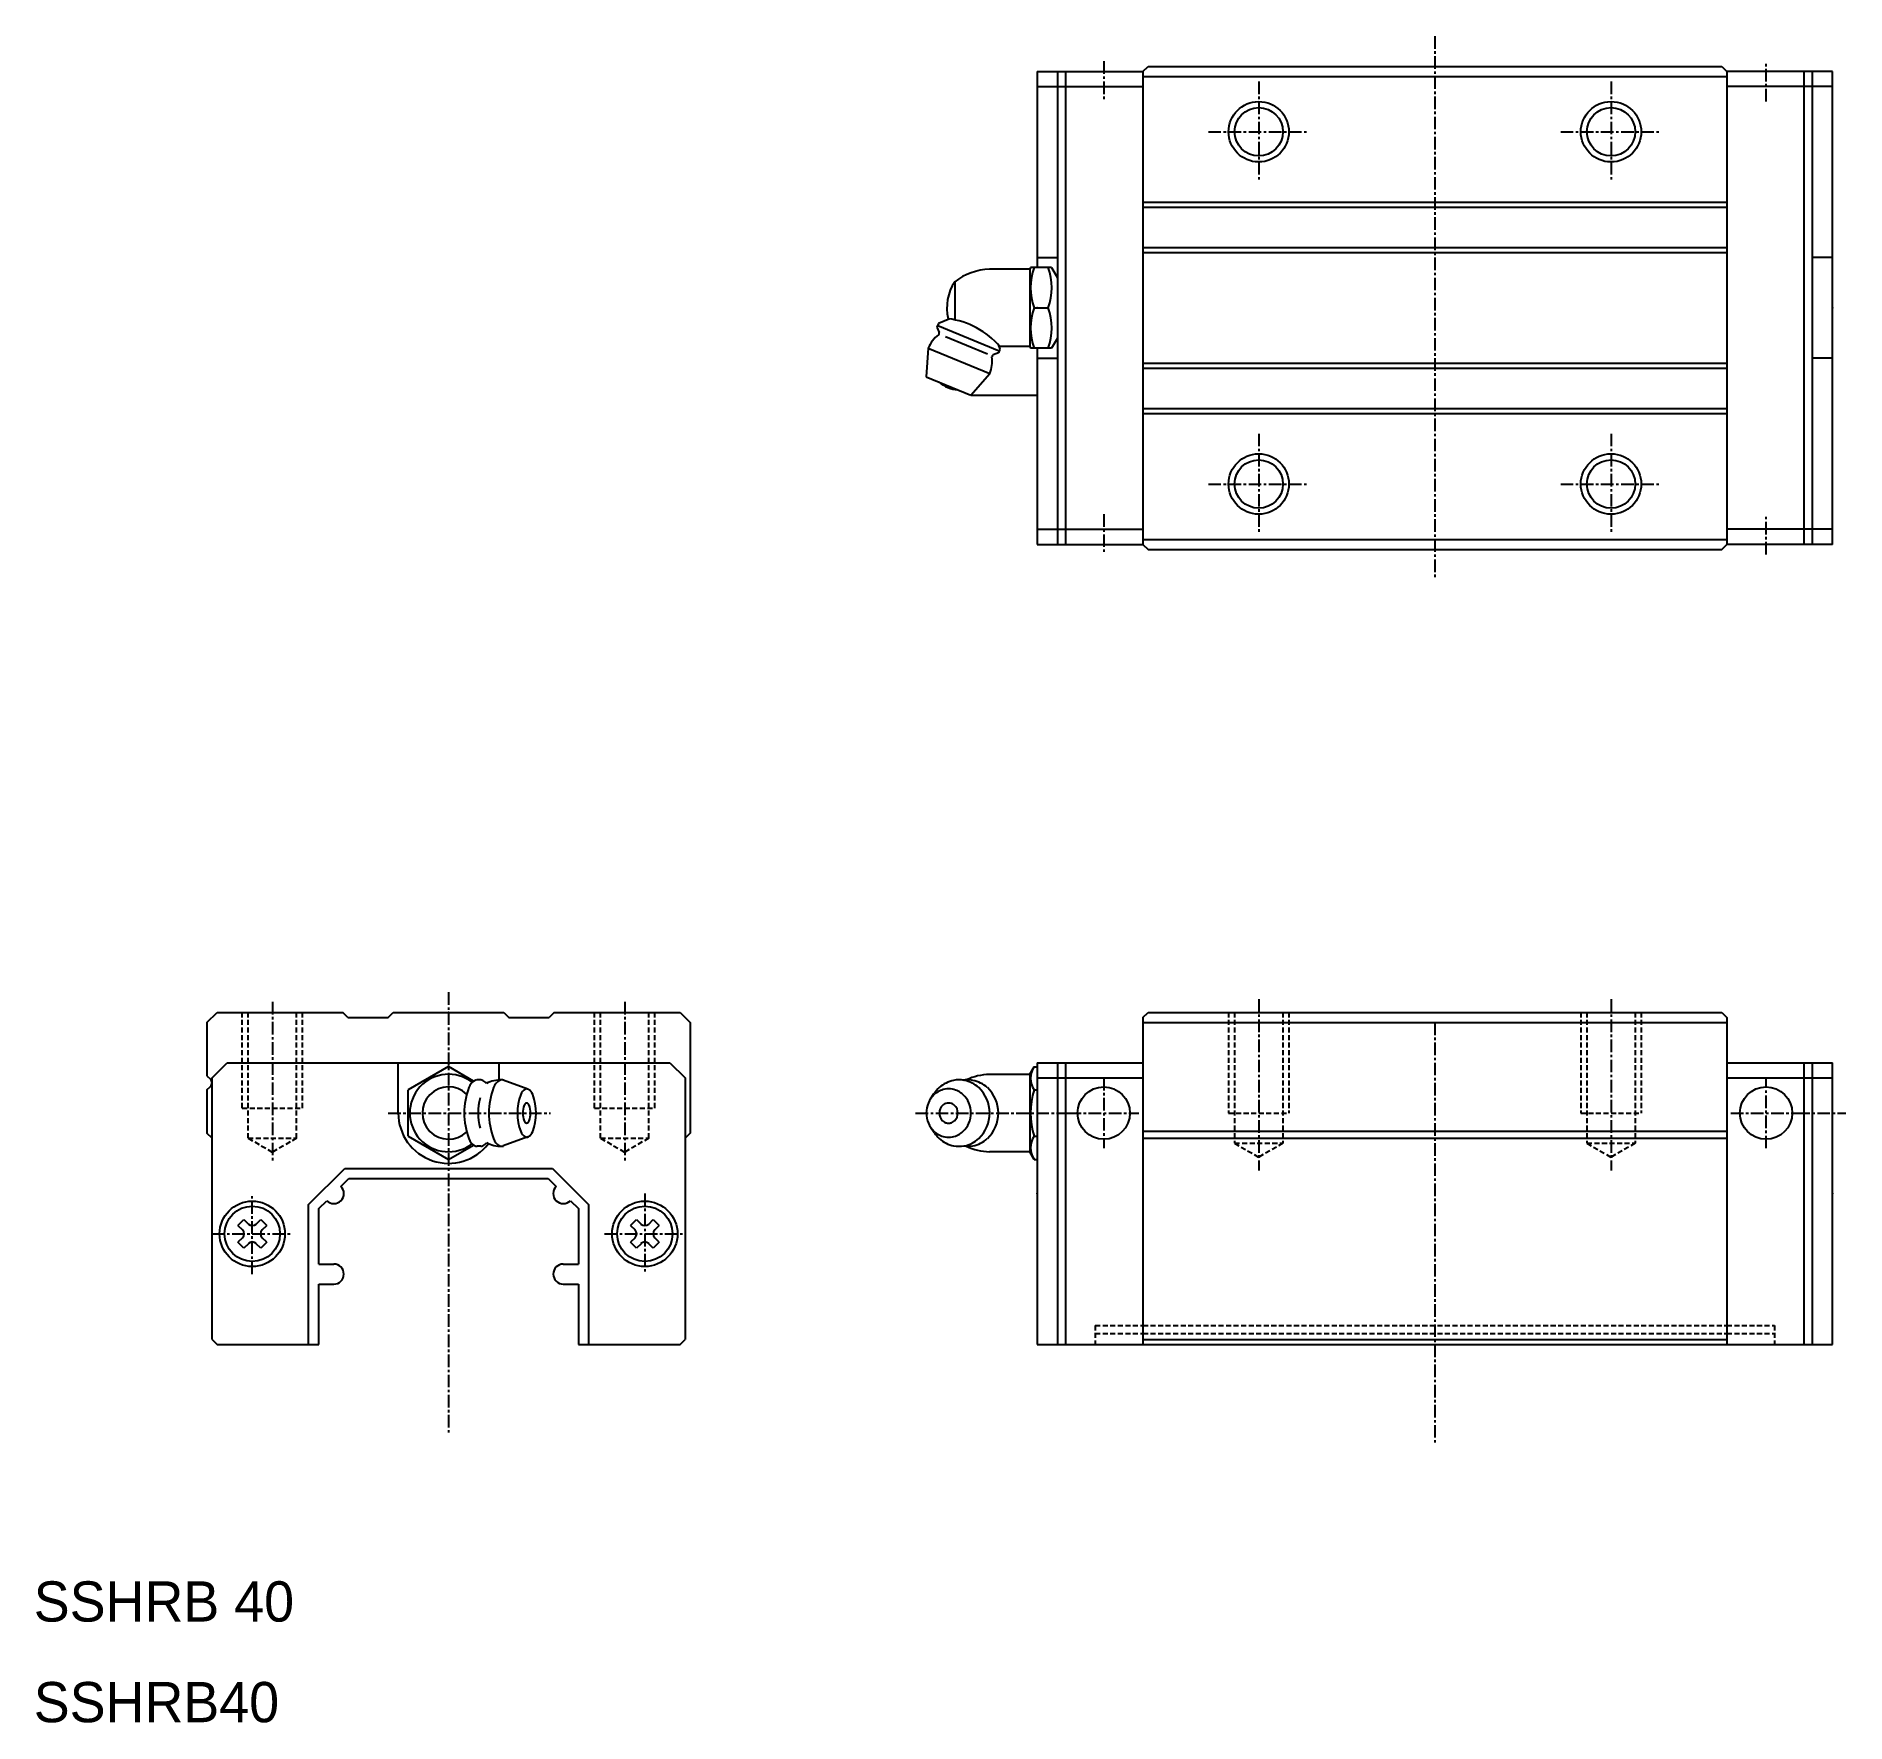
# Model space of a CAD drawing. Extents: x 10 to 190, y 10 to 178.
import ezdxf

# ---------------------------------------------------------------- set-up
doc = ezdxf.new("R2010")
doc.units = 0
doc.linetypes.add('CENTER', pattern=[2, 1.25, -0.25, 0.25, -0.25])
doc.linetypes.add('DASHED', pattern=[0.75, 0.5, -0.25])
doc.layers.get('0').update_dxf_attribs({"linetype": 'CONTINUOUS'})
doc.layers.add('CENTER', color=1, linetype='CENTER')

msp = doc.modelspace()

# ---------------------------------------------------------------- linework, layer by layer
at = {"color": 7, "linetype": 'CONTINUOUS'}
for p, q in [((120.2, 174.03), (120.7, 174.53)), ((120.7, 174.53), (177.7, 174.53)), ((177.7, 174.53), (178.2, 174.03)), ((109.7, 174.03), (109.7, 154.53)), ((109.7, 174.03), (120.2, 174.03)), ((111.7, 174.03), (111.7, 127.03)), ((112.5, 174.03), (112.5, 127.03)), ((120.2, 174.03), (120.2, 127.03)), ((120.2, 173.53), (178.2, 173.53)), ((178.2, 174.03), (178.2, 127.03)), ((188.7, 174.03), (178.2, 174.03)), ((185.9, 127.03), (185.9, 174.03)), ((186.7, 127.03), (186.7, 174.03)), ((188.7, 127.03), (188.7, 174.03)), ((109.7, 172.53), (120.2, 172.53)), ((188.7, 172.53), (178.2, 172.53)), ((120.2, 161.03), (178.2, 161.03)), ((120.2, 160.53), (178.2, 160.53)), ((120.2, 156.53), (178.2, 156.53)), ((109.7, 155.53), (111.7, 155.53)), ((120.2, 156.03), (178.2, 156.03)), ((188.7, 155.53), (186.7, 155.53)), ((101.5, 153.13), (101.5, 149.35)), ((108.95, 154.38), (104.95, 154.38)), ((109.03, 154.53), (108.95, 154.38)), ((108.95, 154.38), (108.95, 146.68)), ((111.12, 154.53), (109.03, 154.53)), ((111.12, 154.53), (111.7, 153.53)), ((101.01, 149.43), (99.88, 148.97)), ((109.38, 150.53), (110.78, 150.53)), ((99.88, 148.97), (99.73, 148.6)), ((99.73, 148.6), (99.94, 148.09)), ((99.81, 148.78), (105.91, 146.26)), ((100.59, 147.7), (104.74, 145.98)), ((111.7, 147.53), (111.12, 146.53)), ((98.87, 146.52), (98.67, 143.68)), ((98.87, 146.52), (104.97, 144)), ((105.83, 146.07), (105.32, 145.86)), ((105.8, 146.89), (105.98, 146.44)), ((105.98, 146.44), (105.83, 146.07)), ((108.95, 146.68), (105.98, 146.68)), ((108.95, 146.68), (109.03, 146.53)), ((111.12, 146.53), (109.03, 146.53)), ((109.7, 146.53), (109.7, 127.03)), ((103.11, 141.85), (104.97, 144)), ((109.7, 145.53), (111.7, 145.53)), ((120.2, 145.03), (178.2, 145.03)), ((120.2, 144.53), (178.2, 144.53)), ((188.7, 145.53), (186.7, 145.53)), ((98.67, 143.68), (103.11, 141.85)), ((103.12, 141.87), (109.7, 141.87)), ((120.2, 140.53), (178.2, 140.53)), ((120.2, 140.03), (178.2, 140.03)), ((109.7, 128.53), (120.2, 128.53)), ((188.7, 128.53), (178.2, 128.53)), ((109.7, 127.03), (120.2, 127.03)), ((120.2, 127.53), (178.2, 127.53)), ((120.2, 127.03), (120.7, 126.53)), ((120.7, 126.53), (177.7, 126.53)), ((177.7, 126.53), (178.2, 127.03)), ((188.7, 127.03), (178.2, 127.03)), ((27.21, 79.53), (28.21, 80.53)), ((27.21, 79.53), (27.21, 74.23)), ((28.21, 80.53), (40.71, 80.53)), ((41.21, 80.03), (40.71, 80.53)), ((41.21, 80.03), (45.21, 80.03)), ((45.21, 80.03), (45.71, 80.53)), ((45.71, 80.53), (56.71, 80.53)), ((56.71, 80.53), (57.21, 80.03)), ((57.21, 80.03), (61.21, 80.03)), ((61.71, 80.53), (61.21, 80.03)), ((61.71, 80.53), (74.21, 80.53)), ((74.21, 80.53), (75.21, 79.53)), ((75.21, 79.53), (75.21, 68.53)), ((120.2, 80.03), (120.7, 80.53)), ((120.2, 80.03), (120.2, 47.53)), ((120.2, 79.53), (178.2, 79.53)), ((120.7, 80.53), (177.7, 80.53)), ((177.7, 80.53), (178.2, 80.03)), ((178.2, 80.03), (178.2, 47.53)), ((27.71, 74.03), (29.21, 75.53)), ((29.21, 75.53), (51.21, 75.53)), ((46.21, 70.53), (46.21, 75.53)), ((51.21, 75.53), (73.21, 75.53)), ((56.21, 75.53), (56.21, 73.82)), ((73.21, 75.53), (74.71, 74.03)), ((109.7, 75.53), (120.2, 75.53)), ((109.7, 75.53), (109.7, 47.53)), ((111.7, 75.53), (111.7, 47.53)), ((112.5, 75.53), (112.5, 47.53)), ((178.2, 75.53), (188.7, 75.53)), ((185.9, 47.53), (185.9, 75.53)), ((186.7, 47.53), (186.7, 75.53)), ((188.7, 47.53), (188.7, 75.53)), ((27.21, 74.23), (27.57, 73.88)), ((27.71, 48.03), (27.71, 74.03)), ((51.21, 75.15), (47.21, 72.84)), ((53.7, 73.71), (51.21, 75.15)), ((54.41, 73.83), (54.04, 73.83)), ((59.1, 72.9), (56.65, 73.79)), ((74.71, 74.03), (74.71, 48.03)), ((104.95, 74.38), (108.95, 74.38)), ((108.95, 74.38), (109.38, 75.13)), ((108.95, 74.38), (108.95, 66.68)), ((109.38, 75.13), (109.7, 75.13)), ((109.7, 74.03), (120.2, 74.03)), ((178.2, 74.03), (188.7, 74.03)), ((27.21, 72.82), (27.57, 73.17)), ((27.21, 72.82), (27.21, 68.53)), ((47.21, 70.53), (47.21, 72.84)), ((99.1, 71.95), (99.47, 72.49)), ((109.38, 72.83), (109.7, 72.83)), ((47.21, 68.22), (47.21, 70.53)), ((27.71, 68.03), (27.21, 68.53)), ((75.21, 68.53), (74.71, 68.03)), ((99.47, 68.57), (99.1, 69.1)), ((99.47, 68.57), (99.48, 68.54)), ((120.2, 68.73), (178.2, 68.73)), ((47.21, 68.22), (51.21, 65.91)), ((51.21, 65.91), (53.7, 67.34)), ((54.41, 67.23), (54.04, 67.23)), ((59.1, 68.15), (56.65, 67.26)), ((108.95, 66.68), (104.95, 66.68)), ((109.38, 65.93), (108.95, 66.68)), ((109.38, 68.23), (109.7, 68.23)), ((120.2, 68.03), (178.2, 68.03)), ((37.31, 61.44), (40.89, 65.02)), ((40.89, 65.02), (61.53, 65.02)), ((61.53, 65.02), (65.11, 61.44)), ((109.38, 65.93), (109.7, 65.93)), ((40.52, 63.23), (41.31, 64.02)), ((41.31, 64.02), (61.12, 64.02)), ((61.12, 64.02), (61.91, 63.23)), ((37.31, 47.53), (37.31, 61.44)), ((38.31, 61.03), (39.11, 61.82)), ((63.32, 61.82), (64.11, 61.03)), ((65.11, 61.44), (65.11, 47.53)), ((30.29, 59.36), (30.88, 59.95)), ((30.29, 59.36), (30.74, 58.92)), ((30.88, 59.95), (31.33, 59.5)), ((32.1, 59.5), (32.55, 59.95)), ((32.55, 59.95), (33.14, 59.36)), ((32.69, 58.92), (33.14, 59.36)), ((38.31, 55.53), (38.31, 61.03)), ((64.11, 61.03), (64.11, 55.53)), ((69.29, 59.36), (69.88, 59.95)), ((69.29, 59.36), (69.74, 58.92)), ((69.88, 59.95), (70.33, 59.5)), ((71.1, 59.5), (71.55, 59.95)), ((71.55, 59.95), (72.14, 59.36)), ((71.69, 58.92), (72.14, 59.36)), ((30.74, 58.14), (30.29, 57.69)), ((30.88, 57.11), (30.29, 57.69)), ((31.33, 57.55), (30.88, 57.11)), ((32.55, 57.11), (32.1, 57.55)), ((33.14, 57.69), (32.55, 57.11)), ((33.14, 57.69), (32.69, 58.14)), ((69.74, 58.14), (69.29, 57.69)), ((69.88, 57.11), (69.29, 57.69)), ((70.33, 57.55), (69.88, 57.11)), ((71.55, 57.11), (71.1, 57.55)), ((72.14, 57.69), (71.55, 57.11)), ((72.14, 57.69), (71.69, 58.14)), ((38.31, 55.53), (39.81, 55.53)), ((62.61, 55.53), (64.11, 55.53)), ((38.31, 53.53), (39.81, 53.53)), ((38.31, 47.53), (38.31, 53.53)), ((62.61, 53.53), (64.11, 53.53)), ((64.11, 53.53), (64.11, 47.53)), ((27.71, 48.03), (28.21, 47.53)), ((28.21, 47.53), (38.31, 47.53)), ((64.11, 47.53), (74.21, 47.53)), ((74.21, 47.53), (74.71, 48.03)), ((109.7, 47.53), (188.7, 47.53)), ((120.2, 48.03), (178.2, 48.03))]:
    msp.add_line(p, q, dxfattribs=at)
at = {"color": 3, "linetype": 'DASHED'}
for p, q in [((30.71, 71.03), (30.71, 80.53)), ((31.31, 68.03), (31.31, 80.53)), ((36.11, 68.03), (36.11, 80.53)), ((36.71, 71.03), (36.71, 80.53)), ((65.71, 71.03), (65.71, 80.53)), ((66.31, 68.03), (66.31, 80.53)), ((71.11, 68.03), (71.11, 80.53)), ((71.71, 71.03), (71.71, 80.53)), ((128.7, 80.53), (128.7, 70.53)), ((129.3, 80.53), (129.3, 67.53)), ((134.1, 80.53), (134.1, 67.53)), ((134.7, 80.53), (134.7, 70.53)), ((163.7, 80.53), (163.7, 70.53)), ((164.3, 80.53), (164.3, 67.53)), ((169.1, 80.53), (169.1, 67.53)), ((169.7, 80.53), (169.7, 70.53)), ((30.71, 71.03), (36.71, 71.03)), ((65.71, 71.03), (71.71, 71.03)), ((128.7, 70.53), (134.7, 70.53)), ((163.7, 70.53), (169.7, 70.53)), ((31.31, 68.03), (36.11, 68.03)), ((31.31, 68.03), (33.71, 66.64)), ((36.11, 68.03), (33.71, 66.64)), ((66.31, 68.03), (71.11, 68.03)), ((66.31, 68.03), (68.71, 66.64)), ((71.11, 68.03), (68.71, 66.64)), ((129.3, 67.53), (134.1, 67.53)), ((129.3, 67.53), (131.7, 66.14)), ((134.1, 67.53), (131.7, 66.14)), ((164.3, 67.53), (169.1, 67.53)), ((164.3, 67.53), (166.7, 66.14)), ((169.1, 67.53), (166.7, 66.14)), ((115.45, 49.43), (120.2, 49.43)), ((115.45, 49.43), (115.45, 47.53)), ((115.45, 48.63), (120.2, 48.63)), ((120.2, 49.43), (178.2, 49.43)), ((120.2, 48.63), (178.2, 48.63)), ((178.2, 49.43), (182.95, 49.43)), ((178.2, 48.63), (182.95, 48.63)), ((182.95, 49.43), (182.95, 47.53))]:
    msp.add_line(p, q, dxfattribs=at)
at = {"color": 3, "linetype": 'CONTINUOUS'}
for centre in [(131.7, 168.03), (166.7, 168.03), (131.7, 133.03), (166.7, 133.03)]:
    msp.add_circle(centre, 3, dxfattribs=at)
at = {"color": 7, "linetype": 'CONTINUOUS'}
for centre, radius in [((131.7, 168.03), 2.4), ((166.7, 168.03), 2.4), ((131.7, 133.03), 2.4), ((166.7, 133.03), 2.4), ((116.3, 70.53), 2.6), ((182.1, 70.53), 2.6), ((31.71, 58.53), 3.25), ((31.71, 58.53), 2.75), ((70.71, 58.53), 3.25), ((70.71, 58.53), 2.75)]:
    msp.add_circle(centre, radius, dxfattribs=at)
for centre, radius, start, end in [((105.42, 150.53), 4.7, 146.4138, 193.1788), ((105.17, 148.38), 6, 92.1789, 127.7261), ((114.98, 152.53), 5.95, 160.3465, 199.6535), ((105.18, 152.53), 5.95, 340.3465, 19.6535), ((99.87, 141.51), 8, 40.1892, 83.034), ((114.98, 148.53), 5.95, 160.3465, 199.6535), ((105.18, 148.53), 5.95, 340.3465, 19.6535), ((101.92, 145.26), 3.3, 128.1639, 157.4998), ((99.76, 148.01), 0.2, 308.1641, 22.5004), ((101.92, 145.26), 3.3, 337.5, 6.836), ((105.4, 145.68), 0.2, 112.4996, 186.8355), ((102.05, 145.57), 3.2, 229.29, 265.71), ((27.21, 73.53), 0.5, 0, 45), ((51.21, 70.53), 3.85, 52.5077, 307.4921), ((54.54, 72.58), 1.4, 121.1002, 160.1439), ((54.04, 73.32), 0.505, 90.9032, 115.752), ((54.41, 73.32), 0.505, 64.248, 90.9029), ((53.9, 72.58), 1.4, 39.4282, 58.8998), ((56.48, 70.53), 3.3, 90, 117.0545), ((56.98, 72.58), 1.4, 121.1002, 160.1439), ((56.48, 73.32), 0.505, 68.6881, 115.752), ((101.96, 70.88), 2.95, 101.0363, 132.5263), ((101.92, 71.01), 2.82, 90, 100.8192), ((101.92, 71.01), 2.82, 79.1807, 90), ((102.78, 71.01), 2.82, 90, 98.7658), ((101.89, 70.88), 2.95, 47.4736, 78.9636), ((105.17, 68.38), 6, 92.1777, 114.8938), ((102.78, 71.01), 2.82, 79.1807, 90), ((102.74, 70.88), 2.95, 47.4736, 78.9636), ((111.11, 73.98), 2.08, 146.4718, 213.5286), ((27.21, 73.53), 0.5, 315, 0), ((51.21, 70.53), 2.6, 46.6213, 313.3788), ((60.08, 70.53), 7.31, 159.7619, 200.238), ((59.45, 70.53), 5.31, 163.6263, 196.3729), ((62.53, 70.53), 7.31, 159.7619, 200.238), ((63.36, 70.53), 5.31, 159.7306, 200.2694), ((59.34, 72.02), 1.02, 121.0513, 160.104), ((58.97, 72.56), 0.368, 64.287, 115.7129), ((58.61, 72.02), 1.02, 19.896, 58.9486), ((54.59, 70.53), 5.31, 339.7306, 20.2694), ((101.2, 70.53), 2.53, 133.386, 226.6139), ((100.91, 70.78), 2.15, 101.0363, 132.5263), ((102.35, 70.53), 3.48, 133.3861, 145.8068), ((100.89, 70.88), 2.05, 79.1807, 100.8192), ((100.86, 70.78), 2.15, 47.4737, 78.9636), ((100.58, 70.53), 2.53, 313.386, 46.6139), ((101.49, 70.53), 3.48, 313.3861, 46.6139), ((102.35, 70.53), 3.48, 313.3861, 46.6139), ((116.84, 70.53), 7.81, 162.8691, 197.1308), ((51.21, 70.53), 5, 180.0001, 322.6126), ((60.81, 70.53), 2.22, 159.7737, 200.2263), ((59.13, 71.15), 0.423, 121.1182, 160.1587), ((58.97, 71.37), 0.153, 64.2337, 115.7663), ((58.82, 71.15), 0.423, 19.8413, 58.8817), ((57.14, 70.53), 2.22, 339.7737, 20.2263), ((101.02, 70.53), 1.05, 133.386, 226.6139), ((100.9, 70.63), 0.895, 101.0362, 132.5262), ((100.89, 70.67), 0.855, 79.1807, 100.8191), ((100.88, 70.63), 0.895, 47.4736, 78.9636), ((100.76, 70.53), 1.05, 313.386, 46.6139), ((59.34, 69.03), 1.02, 199.896, 238.9486), ((59.13, 69.9), 0.423, 199.8413, 238.8817), ((58.97, 69.68), 0.153, 244.2337, 295.7663), ((58.82, 69.9), 0.423, 301.1183, 340.1587), ((58.61, 69.03), 1.02, 301.0513, 340.104), ((100.91, 70.27), 2.15, 227.4736, 258.9636), ((102.35, 70.53), 3.48, 214.6529, 226.6139), ((100.9, 70.42), 0.895, 227.4736, 258.9636), ((100.89, 70.38), 0.855, 259.1807, 280.8191), ((100.88, 70.42), 0.895, 281.0363, 312.5262), ((100.86, 70.27), 2.15, 281.0363, 312.5263), ((54.54, 68.47), 1.4, 199.8561, 238.8998), ((54.04, 67.73), 0.505, 244.2479, 270.3932), ((54.41, 67.73), 0.505, 270.3929, 295.752), ((53.9, 68.47), 1.4, 301.1002, 320.57), ((56.48, 70.53), 3.3, 242.9455, 270), ((56.98, 68.47), 1.4, 199.8561, 238.8998), ((56.48, 67.73), 0.505, 244.2479, 289.9352), ((58.97, 68.49), 0.368, 244.287, 295.7129), ((101.96, 70.17), 2.95, 227.4736, 258.9636), ((100.89, 70.18), 2.05, 259.1807, 280.8192), ((101.92, 70.05), 2.82, 259.1808, 280.8192), ((102.78, 70.05), 2.82, 261.2379, 280.8192), ((101.89, 70.17), 2.95, 281.0363, 312.5263), ((105.17, 72.67), 6, 245.1062, 267.8223), ((102.74, 70.17), 2.95, 281.0363, 312.5263), ((111.11, 67.08), 2.08, 146.4713, 213.5276), ((39.81, 62.53), 1, 225.0001, 45), ((62.61, 62.53), 1, 135, 315), ((31.71, 59.89), 0.55, 225, 315), ((70.71, 59.89), 0.55, 225, 315), ((30.35, 58.53), 0.55, 315.0002, 45), ((31.71, 57.17), 0.55, 45, 135), ((33.08, 58.53), 0.55, 135, 225), ((69.35, 58.53), 0.55, 315.0002, 45), ((70.71, 57.17), 0.55, 45, 135), ((72.08, 58.53), 0.55, 135, 225), ((39.81, 54.53), 1, 270.0001, 90), ((62.61, 54.53), 1, 90, 269.9999)]:
    msp.add_arc(centre, radius, start, end, dxfattribs=at)
for p in [(109.7, 150.53), (188.7, 150.53), (51.21, 80.53), (109.7, 62.53), (188.7, 62.53)]:
    msp.add_point(p, dxfattribs=at)
at = {"layer": 'CENTER', "color": 1, "linetype": 'CENTER'}
for p, q in [((149.2, 177.53), (149.2, 123.53)), ((116.3, 175.03), (116.3, 171.03)), ((182.1, 171.03), (182.1, 175.03)), ((131.7, 173.03), (131.7, 163.03)), ((166.7, 173.03), (166.7, 163.03)), ((126.7, 168.03), (136.7, 168.03)), ((161.7, 168.03), (171.7, 168.03)), ((131.7, 138.03), (131.7, 128.03)), ((166.7, 138.03), (166.7, 128.03)), ((126.7, 133.03), (136.7, 133.03)), ((161.7, 133.03), (171.7, 133.03)), ((116.3, 130.03), (116.3, 126.03)), ((182.1, 126.03), (182.1, 130.03)), ((33.71, 81.58), (33.71, 65.58)), ((51.21, 82.53), (51.21, 64.53)), ((68.71, 81.58), (68.71, 65.58)), ((131.7, 81.83), (131.7, 64.83)), ((166.7, 81.83), (166.7, 64.83)), ((149.2, 79.53), (149.2, 37.53)), ((116.3, 74.03), (116.3, 67.03)), ((182.1, 67.03), (182.1, 74.03)), ((45.21, 70.53), (61.34, 70.53)), ((97.61, 70.53), (113.2, 70.53)), ((112.8, 70.53), (119.8, 70.53)), ((178.6, 70.53), (185.6, 70.53)), ((185.2, 70.53), (190.02, 70.53)), ((51.21, 64.53), (51.21, 38.53)), ((31.71, 54.53), (31.71, 62.53)), ((70.71, 62.53), (70.71, 54.53)), ((27.71, 58.53), (35.71, 58.53)), ((66.71, 58.53), (74.71, 58.53))]:
    msp.add_line(p, q, dxfattribs=at)

# ---------------------------------------------------------------- texts
at = {"color": 7, "linetype": 'CONTINUOUS'}
for s, p in [('SSHRB 40', (10, 20)), ('SSHRB40', (10, 10))]:
    msp.add_text(s, height=4, dxfattribs=at).set_placement(p)

doc.saveas('drawing.dxf')
